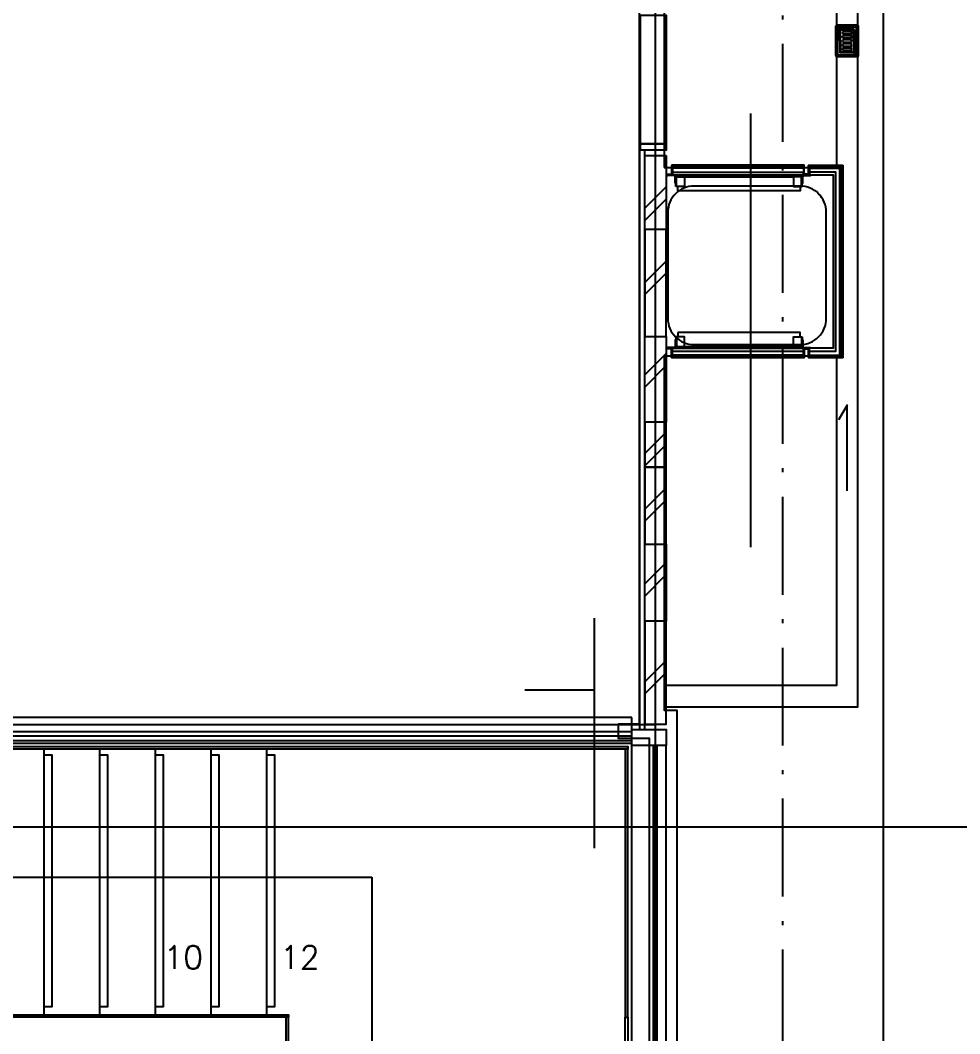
# Model space of a CAD drawing. Extents: x -120222 to -41942, y -19134 to 30932.
# Drawn here: x -72450 to -68061, y 9329 to 14061 of the extents above; entities that cross this region are included whole.
import ezdxf
from ezdxf.enums import TextEntityAlignment as Align

# ---------------------------------------------------------------- set-up
doc = ezdxf.new("R2010")
doc.units = 0
doc.header["$LTSCALE"] = 150
doc.header["$MEASUREMENT"] = 0
doc.linetypes.add('ISO-10______', pattern=[4.699, 3.048, -0.762, 0.127, -0.762])
doc.layers.get('0').update_dxf_attribs({"linetype": 'CONTINUOUS'})
for name, color, linetype in [('____-567', 7, 'CONTINUOUS'), ('____B', 7, 'CONTINUOUS'), ('___B', 7, 'CONTINUOUS')]:
    doc.layers.add(name, color=color, linetype=linetype)
doc.styles.get("Standard").update_dxf_attribs({"font": 'txt', "bigfont": 'BIGFONT.SHX'})

# ---------------------------------------------------------------- blocks, each defined once
blk = doc.blocks.new('____-72')
at = {"color": 1, "linetype": 'Continuous'}
for p, q in [((-75862.6, 8791), (-75822.6, 8791)), ((-75862.6, 8790), (-75862.6, 8791)), ((-75830.1, 8788), (-75860.6, 8788)), ((-75825.6, 8753), (-75825.6, 8783.5)), ((-75822.6, 8791), (-75822.6, 8751)), ((-75822.6, 8751), (-75823.6, 8751))]:
    blk.add_line(p, q, dxfattribs=at)
for centre, radius, start, end in [((-75860.6, 8790), 2, 180, 270), ((-75830.1, 8783.5), 4.5, 0, 90), ((-75823.6, 8753), 2, 180, 270)]:
    blk.add_arc(centre, radius, start, end, dxfattribs=at)
blk = doc.blocks.new('____-73')
at = {"color": 1, "linetype": 'Continuous'}
for p, q in [((-75232.6, 8791), (-75232.6, 8751)), ((-75192.6, 8791), (-75232.6, 8791)), ((-75229.6, 8753), (-75229.6, 8783.5)), ((-75225.1, 8788), (-75194.6, 8788)), ((-75192.6, 8790), (-75192.6, 8791)), ((-75232.6, 8751), (-75231.6, 8751))]:
    blk.add_line(p, q, dxfattribs=at)
for centre, radius, start, end in [((-75225.1, 8783.5), 4.5, 90, 180), ((-75194.6, 8790), 2, 270, 0), ((-75231.6, 8753), 2, 270, 0)]:
    blk.add_arc(centre, radius, start, end, dxfattribs=at)
blk = doc.blocks.new('____-74')
at = {"color": 1, "linetype": 'Continuous'}
for p, q in [((-75825.6, 8019), (-75825.6, 7988.5)), ((-75822.6, 8021), (-75823.6, 8021)), ((-75822.6, 7981), (-75822.6, 8021)), ((-75862.6, 7982), (-75862.6, 7981)), ((-75862.6, 7981), (-75822.6, 7981)), ((-75830.1, 7984), (-75860.6, 7984))]:
    blk.add_line(p, q, dxfattribs=at)
for centre, radius, start, end in [((-75823.6, 8019), 2, 90, 180), ((-75860.6, 7982), 2, 90, 180), ((-75830.1, 7988.5), 4.5, 270, 0)]:
    blk.add_arc(centre, radius, start, end, dxfattribs=at)
blk = doc.blocks.new('____-75')
at = {"color": 1, "linetype": 'Continuous'}
for p, q in [((-75232.6, 7981), (-75232.6, 8021)), ((-75232.6, 8021), (-75231.6, 8021)), ((-75229.6, 8019), (-75229.6, 7988.5)), ((-75192.6, 7981), (-75232.6, 7981)), ((-75225.1, 7984), (-75194.6, 7984)), ((-75192.6, 7982), (-75192.6, 7981))]:
    blk.add_line(p, q, dxfattribs=at)
for centre, radius, start, end in [((-75231.6, 8019), 2, 0, 90), ((-75225.1, 7988.5), 4.5, 180, 270), ((-75194.6, 7982), 2, 0, 90)]:
    blk.add_arc(centre, radius, start, end, dxfattribs=at)
blk = doc.blocks.new('____-76')
at = {"color": 1, "linetype": 'Continuous'}
for p, q in [((-75840.6, 8804), (-75224.6, 8804)), ((-75842.6, 8791), (-75222.6, 8791)), ((-75819.6, 8737), (-75819.6, 8782)), ((-75782.6, 8782), (-75272.6, 8782)), ((-75235.6, 8737), (-75235.6, 8782)), ((-75812.6, 8717), (-75812.6, 8737)), ((-75812.6, 8055), (-75812.6, 8035)), ((-75819.6, 8035), (-75819.6, 7990)), ((-75235.6, 8035), (-75235.6, 7990)), ((-75842.6, 7981), (-75222.6, 7981)), ((-75840.6, 7968), (-75224.6, 7968)), ((-75782.6, 7990), (-75272.6, 7990))]:
    blk.add_line(p, q, dxfattribs=at)
at = {"color": 1, "linetype": 'Continuous', "flags": 128}
for points in [[(-75864.6, 8791), (-75842.6, 8791), (-75842.6, 8791, 0.414214), (-75840.6, 8793), (-75840.6, 8834), (-75224.6, 8834), (-75224.6, 8793), (-75224.6, 8793, 0.414214), (-75222.6, 8791), (-75202.6, 8791), (-75202.6, 8793), (-75222.6, 8793), (-75222.6, 8834), (-75222.6, 8834, 0.414214), (-75224.6, 8836), (-75840.6, 8836), (-75840.6, 8836, 0.414214), (-75842.6, 8834), (-75842.6, 8793), (-75864.6, 8793)], [(-75840.6, 8795), (-75840.6, 8831.7), (-75840.6, 8831.7, -0.414214), (-75838.3, 8834), (-75810.6, 8834), (-75810.6, 8831.7), (-75838.3, 8831.7), (-75838.3, 8795)], [(-75224.6, 8795), (-75224.6, 8831.7), (-75224.6, 8831.7, 0.414214), (-75226.9, 8834), (-75254.6, 8834), (-75254.6, 8831.7), (-75226.9, 8831.7), (-75226.9, 8795)], [(-75219.6, 7979), (-75202.6, 7979), (-75202.6, 7979, -0.414214), (-75200.6, 7977), (-75200.6, 7938), (-75044.6, 7938), (-75044.6, 8834), (-75200.6, 8834), (-75200.6, 8795), (-75200.6, 8795, -0.414214), (-75202.6, 8793), (-75219.6, 8793), (-75219.6, 8795), (-75202.6, 8795), (-75202.6, 8834), (-75202.6, 8834, -0.414214), (-75200.6, 8836), (-75044.6, 8836), (-75044.6, 8836, -0.414214), (-75042.6, 8834), (-75042.6, 7938), (-75042.6, 7938, -0.414214), (-75044.6, 7936), (-75200.6, 7936), (-75200.6, 7936, -0.414214), (-75202.6, 7938), (-75202.6, 7977), (-75219.6, 7977)], [(-75200.6, 8795), (-75200.6, 8831.7), (-75200.6, 8831.7, -0.414214), (-75198.3, 8834), (-75170.6, 8834), (-75170.6, 8831.7), (-75198.3, 8831.7), (-75198.3, 8795)], [(-75074.6, 8834), (-75046.9, 8834), (-75046.9, 8834, -0.414214), (-75044.6, 8831.7), (-75044.6, 8794), (-75046.9, 8794), (-75046.9, 8831.7), (-75074.6, 8831.7)], [(-75864.6, 7981), (-75842.6, 7981), (-75842.6, 7981, -0.414214), (-75840.6, 7979), (-75840.6, 7938), (-75224.6, 7938), (-75224.6, 7979), (-75224.6, 7979, -0.414214), (-75222.6, 7981), (-75202.6, 7981), (-75202.6, 7979), (-75222.6, 7979), (-75222.6, 7938), (-75222.6, 7938, -0.414214), (-75224.6, 7936), (-75840.6, 7936), (-75840.6, 7936, -0.414214), (-75842.6, 7938), (-75842.6, 7979), (-75864.6, 7979)], [(-75840.6, 7977), (-75840.6, 7940.3), (-75840.6, 7940.3, 0.414214), (-75838.3, 7938), (-75810.6, 7938), (-75810.6, 7940.3), (-75838.3, 7940.3), (-75838.3, 7977)], [(-75224.6, 7977), (-75224.6, 7940.3), (-75224.6, 7940.3, -0.414214), (-75226.9, 7938), (-75254.6, 7938), (-75254.6, 7940.3), (-75226.9, 7940.3), (-75226.9, 7977)], [(-75200.6, 7977), (-75200.6, 7940.3), (-75200.6, 7940.3, 0.414214), (-75198.3, 7938), (-75170.6, 7938), (-75170.6, 7940.3), (-75198.3, 7940.3), (-75198.3, 7977)], [(-75074.6, 7938), (-75046.9, 7938), (-75046.9, 7938, 0.414214), (-75044.6, 7940.3), (-75044.6, 7978), (-75046.9, 7978), (-75046.9, 7940.3), (-75074.6, 7940.3)]]:
    blk.add_lwpolyline(points, format="xyb", close=True, dxfattribs=at)
for points in [[(-75231.9, 8831.7), (-75231.9, 8822.7), (-75833.3, 8822.7), (-75833.3, 8831.7)], [(-75193.3, 8831.7), (-75193.3, 8822.7), (-75051.9, 8822.7), (-75051.9, 8831.7)], [(-75046.9, 7954.3), (-75055.9, 7954.3), (-75055.9, 8817.7), (-75046.9, 8817.7)], [(-75822.6, 8737), (-75822.6, 8782), (-75782.6, 8782), (-75782.6, 8737)], [(-75232.6, 8737), (-75232.6, 8782), (-75272.6, 8782), (-75272.6, 8737)], [(-75822.6, 8035), (-75822.6, 7990), (-75782.6, 7990), (-75782.6, 8035)], [(-75232.6, 8035), (-75232.6, 7990), (-75272.6, 7990), (-75272.6, 8035)], [(-75231.9, 7940.3), (-75231.9, 7949.3), (-75833.3, 7949.3), (-75833.3, 7940.3)], [(-75193.3, 7940.3), (-75193.3, 7949.3), (-75051.9, 7949.3), (-75051.9, 7940.3)]]:
    blk.add_lwpolyline(points, close=True, dxfattribs=at)
for points in [[(-75200.6, 7968), (-75074.6, 7968), (-75074.6, 8804), (-75200.6, 8804)], [(-75202.6, 8791), (-75087.6, 8791), (-75087.6, 7981), (-75202.6, 7981)], [(-75242.6, 8737), (-75242.6, 8717), (-75812.6, 8717)], [(-75242.6, 8035), (-75242.6, 8055), (-75812.6, 8055)]]:
    blk.add_lwpolyline(points, dxfattribs=at)
at = {"color": 1}
for name in ['____-72', '____-73', '____-74', '____-75']:
    blk.add_blockref(name, (0, 0), dxfattribs=at)
blk = doc.blocks.new('____-118')
at = {"color": 2, "linetype": 'Continuous'}
for p, q in [((-75075.6, 9347.5), (-75075.6, 9484.5)), ((-75072.9, 9481), (-75072.9, 9351)), ((-75072.1, 9481), (-75072.1, 9351)), ((-74974.6, 9489.5), (-75070.6, 9489.5)), ((-75068.1, 9481), (-75068.1, 9351)), ((-75067.6, 9466), (-75067.6, 9481)), ((-74978.1, 9486), (-75067.1, 9486)), ((-74978.1, 9482), (-75067.1, 9482)), ((-75067.1, 9477.5), (-75067.1, 9354.5)), ((-75067.1, 9465.5), (-75067.1, 9422.3)), ((-74978.1, 9486.9), (-75067, 9486.9)), ((-75067, 9481.6), (-75052.1, 9481.6)), ((-75066.5, 9474), (-75053.7, 9474)), ((-74981.1, 9480.5), (-75064.1, 9480.5)), ((-75058.8, 9469), (-75064, 9478)), ((-75057.1, 9470), (-75062.3, 9479)), ((-75060.6, 9479.9), (-75060.6, 9467.5)), ((-75057.1, 9416), (-75057.1, 9465.2)), ((-75053.1, 9480.6), (-75053.1, 9480.5)), ((-74991.1, 9470.5), (-75052.1, 9470.5)), ((-74993, 9481.1), (-75051.6, 9481.1)), ((-74995.1, 9466.5), (-75049.6, 9466.5)), ((-75033.1, 9470.5), (-75032.7, 9468.8)), ((-75031.3, 9467.5), (-75023.8, 9467.5)), ((-75022.1, 9470.5), (-75022.4, 9468.8)), ((-75011.1, 9470.5), (-75010.7, 9468.8)), ((-75001.8, 9467.5), (-75009.3, 9467.5)), ((-75000.1, 9470.5), (-75000.4, 9468.8)), ((-74992.5, 9481.6), (-74978.1, 9481.6)), ((-74992.2, 9480.8), (-74992, 9480.5)), ((-74991.8, 9481.3), (-74991, 9480.5)), ((-74988.1, 9416), (-74988.1, 9467.5)), ((-74978.1, 9354.5), (-74978.1, 9477.5)), ((-74978.1, 9467.6), (-74977.8, 9467.3)), ((-74978, 9466.1), (-74978, 9422.3)), ((-74977.5, 9466.6), (-74977.5, 9481)), ((-74977.1, 9481), (-74977.1, 9351)), ((-74973.1, 9481), (-74973.1, 9351)), ((-74972.2, 9481), (-74972.2, 9351)), ((-74969.6, 9347.5), (-74969.6, 9484.5)), ((-75057.1, 9459.5), (-75055.3, 9459.2)), ((-75057.1, 9448.5), (-75055.3, 9448.8)), ((-75057.1, 9440.5), (-75055.3, 9440.2)), ((-75057.1, 9429.5), (-75055.3, 9429.8)), ((-75057.1, 9421.5), (-75055.3, 9421.2)), ((-75054.1, 9450.3), (-75054.1, 9457.7)), ((-75054.1, 9438.7), (-75054.1, 9431.3)), ((-75054.1, 9419.7), (-75054.1, 9416)), ((-75053.1, 9416), (-75053.1, 9462.9)), ((-75043.6, 9457), (-75043.6, 9451)), ((-75043.6, 9438), (-75043.6, 9432)), ((-75043.6, 9419), (-75043.6, 9416)), ((-75003.6, 9459), (-75041.6, 9459)), ((-75041.6, 9449), (-75003.6, 9449)), ((-75003.6, 9440), (-75041.6, 9440)), ((-75041.6, 9430), (-75003.6, 9430)), ((-75003.6, 9421), (-75041.6, 9421)), ((-75001.6, 9451), (-75001.6, 9457)), ((-75001.6, 9432), (-75001.6, 9438)), ((-75001.6, 9416), (-75001.6, 9419)), ((-74992.1, 9416), (-74992.1, 9463.5)), ((-74991.1, 9450.3), (-74991.1, 9457.7)), ((-74991.1, 9431.3), (-74991.1, 9438.7)), ((-74991.1, 9416), (-74991.1, 9419.7)), ((-74988.1, 9459.5), (-74989.8, 9459.2)), ((-74988.1, 9448.5), (-74989.8, 9448.8)), ((-74988.1, 9440.5), (-74989.8, 9440.2)), ((-74988.1, 9429.5), (-74989.8, 9429.8)), ((-74988.1, 9421.5), (-74989.8, 9421.2)), ((-75067.1, 9366), (-75067.1, 9409.7)), ((-75057.1, 9416), (-75057.1, 9364.5)), ((-75057.1, 9410.5), (-75055.3, 9410.8)), ((-75057.1, 9402.5), (-75055.3, 9402.2)), ((-75057.1, 9391.5), (-75055.3, 9391.8)), ((-75057.1, 9383.5), (-75055.3, 9383.2)), ((-75057.1, 9372.5), (-75055.3, 9372.8)), ((-75054.1, 9416), (-75054.1, 9412.3)), ((-75054.1, 9400.7), (-75054.1, 9393.3)), ((-75054.1, 9381.7), (-75054.1, 9374.3)), ((-75053.1, 9416), (-75053.1, 9368.5)), ((-75043.6, 9416), (-75043.6, 9413)), ((-75043.6, 9400), (-75043.6, 9394)), ((-75043.6, 9381), (-75043.6, 9375)), ((-75041.6, 9411), (-75003.6, 9411)), ((-75003.6, 9402), (-75041.6, 9402)), ((-75041.6, 9392), (-75003.6, 9392)), ((-75003.6, 9383), (-75041.6, 9383)), ((-75041.6, 9373), (-75003.6, 9373)), ((-75001.6, 9413), (-75001.6, 9416)), ((-75001.6, 9394), (-75001.6, 9400)), ((-75001.6, 9375), (-75001.6, 9381)), ((-74992.1, 9416), (-74992.1, 9369.1)), ((-74991.1, 9412.3), (-74991.1, 9416)), ((-74991.1, 9393.3), (-74991.1, 9400.7)), ((-74991.1, 9381.7), (-74991.1, 9374.3)), ((-74988.1, 9410.5), (-74989.8, 9410.8)), ((-74988.1, 9402.5), (-74989.8, 9402.2)), ((-74988.1, 9391.5), (-74989.8, 9391.8)), ((-74988.1, 9383.5), (-74989.8, 9383.2)), ((-74988.1, 9372.5), (-74989.8, 9372.8)), ((-74988.1, 9416), (-74988.1, 9366.8)), ((-74978, 9366.5), (-74978, 9409.7)), ((-74974.6, 9342.5), (-75070.6, 9342.5)), ((-75067.6, 9365.4), (-75067.6, 9351.1)), ((-75067.1, 9364.5), (-75067.3, 9364.7)), ((-74978.1, 9350), (-75067.1, 9350)), ((-74978.1, 9346), (-75067.1, 9346)), ((-75052.6, 9350.5), (-75067, 9350.5)), ((-74978.1, 9345.1), (-75067, 9345.1)), ((-75064.1, 9351.5), (-74981.1, 9351.5)), ((-74993, 9361.5), (-75054.1, 9361.5)), ((-75053.4, 9350.7), (-75054.1, 9351.5)), ((-75052.9, 9351.2), (-75053.2, 9351.5)), ((-74993.5, 9350.9), (-75052.2, 9350.9)), ((-75050.1, 9365.5), (-74995.5, 9365.5)), ((-75045.1, 9361.5), (-75044.7, 9363.3)), ((-75043.3, 9364.5), (-75035.8, 9364.5)), ((-75034.1, 9361.5), (-75034.4, 9363.3)), ((-75023.1, 9361.5), (-75022.7, 9363.3)), ((-75013.8, 9364.5), (-75021.3, 9364.5)), ((-75012.1, 9361.5), (-75012.4, 9363.3)), ((-74978.1, 9350.5), (-74993.1, 9350.5)), ((-74992.1, 9351.5), (-74992.1, 9351.5)), ((-74978.7, 9358), (-74991.3, 9358)), ((-74982.8, 9353.1), (-74988, 9362)), ((-74981.1, 9354.1), (-74986.3, 9363)), ((-74984.6, 9352), (-74984.6, 9364.7)), ((-74977.5, 9366), (-74977.5, 9351.1))]:
    blk.add_line(p, q, dxfattribs=at)
at = {"color": 1, "linetype": 'Continuous', "flags": 128}
for points in [[(-75877.6, 6306), (-74972.6, 6306), (-74972.6, 20986)], [(-75072.6, 19946), (-75072.6, 19266), (-75072.6, 18766), (-75072.6, 9666), (-75072.6, 9166), (-75072.6, 8826)], [(-75072.6, 7946), (-75072.6, 6406), (-75877.6, 6406)], [(-75022.6, 7315.9), (-75022.6, 7715.9), (-75062.6, 7646.6)]]:
    blk.add_lwpolyline(points, dxfattribs=at)
at = {"color": 2, "linetype": 'Continuous'}
for centre in [(-75060.6, 9474), (-74984.6, 9358)]:
    blk.add_circle(centre, 5.25, dxfattribs=at)
for centre, radius, start, end in [((-75070.6, 9484.5), 5, 90, 180), ((-75067, 9481), 5.9, 90, 180), ((-75067.1, 9481), 5, 90, 180), ((-75067.1, 9481), 1, 90, 180), ((-75067, 9481), 0.6, 90, 180), ((-75066.6, 9466), 1, 115.9409, 180), ((-75064.1, 9477.5), 3, 90, 180), ((-75066.1, 9465.5), 1, 159.2148, 180.0598), ((-75060.6, 9473.5), 9, 292.8854, 340.5288), ((-75052.1, 9480.6), 1, 90, 180), ((-75060.6, 9473.5), 13, 305.2344, 327.421), ((-75051.6, 9480.1), 1, 90, 155.2518), ((-75031.3, 9469), 1.5, 190, 270), ((-75023.8, 9469), 1.5, 270, 350), ((-75009.3, 9469), 1.5, 190, 270), ((-75001.8, 9469), 1.5, 270, 350), ((-74995.1, 9463.5), 3, 0, 90), ((-74993, 9480.1), 1, 44.8823, 90), ((-74992.5, 9480.6), 1, 45, 90), ((-74991.1, 9467.5), 3, 0, 90), ((-74981.1, 9477.5), 3, 0, 90), ((-74978.1, 9481), 5.9, 0, 90), ((-74978.1, 9481), 5, 0, 90), ((-74978.1, 9481), 1, 0, 90), ((-74978.1, 9481), 0.6, 0, 90), ((-74979, 9466.1), 1, 359.9402, 20.884), ((-74978.5, 9466.6), 1, 0, 45), ((-74974.6, 9484.5), 5, 0, 90), ((-75022.6, 9416), 45, 171.7702, 171.9504), ((-75055.6, 9457.7), 1.5, 0, 80), ((-75055.6, 9450.3), 1.5, 280, 0), ((-75055.6, 9438.7), 1.5, 0, 80), ((-75055.6, 9431.3), 1.5, 280, 0), ((-75055.6, 9419.7), 1.5, 0, 80), ((-75041.6, 9457), 2, 90, 180), ((-75041.6, 9451), 2, 180, 270), ((-75041.6, 9438), 2, 90, 180), ((-75041.6, 9432), 2, 180, 270), ((-75041.6, 9419), 2, 90, 180), ((-75003.6, 9457), 2, 0, 90), ((-75003.6, 9451), 2, 270, 0), ((-75003.6, 9438), 2, 0, 90), ((-75003.6, 9432), 2, 270, 0), ((-75003.6, 9419), 2, 0, 90), ((-74989.6, 9457.7), 1.5, 100, 180), ((-74989.6, 9450.3), 1.5, 180, 260), ((-74989.6, 9438.7), 1.5, 100, 180), ((-74989.6, 9431.3), 1.5, 180, 260), ((-74989.6, 9419.7), 1.5, 100, 180), ((-75022.6, 9416), 45, 8.0496, 8.2298), ((-75022.6, 9416), 45, 188.0496, 188.2298), ((-75055.6, 9412.3), 1.5, 280, 0), ((-75055.6, 9400.7), 1.5, 0, 80), ((-75055.6, 9393.3), 1.5, 280, 0), ((-75055.6, 9381.7), 1.5, 0, 80), ((-75055.6, 9374.3), 1.5, 280, 0), ((-75041.6, 9413), 2, 180, 270), ((-75041.6, 9400), 2, 90, 180), ((-75041.6, 9394), 2, 180, 270), ((-75041.6, 9381), 2, 90, 180), ((-75041.6, 9375), 2, 180, 270), ((-75003.6, 9413), 2, 270, 0), ((-75003.6, 9400), 2, 0, 90), ((-75003.6, 9394), 2, 270, 0), ((-75003.6, 9381), 2, 0, 90), ((-75003.6, 9375), 2, 270, 0), ((-74989.6, 9412.3), 1.5, 180, 260), ((-74989.6, 9400.7), 1.5, 100, 180), ((-74989.6, 9393.3), 1.5, 180, 260), ((-74989.6, 9381.7), 1.5, 100, 180), ((-74989.6, 9374.3), 1.5, 180, 260), ((-75022.6, 9416), 45, 351.7702, 351.9504), ((-75070.6, 9347.5), 5, 180, 270), ((-75067, 9351), 5.9, 180, 270), ((-75067.1, 9351), 5, 180, 270), ((-75067.1, 9351), 1, 180, 270), ((-75066.6, 9365.4), 1, 180, 225), ((-75067, 9351.1), 0.6, 180, 270), ((-75066.1, 9366), 1, 179.9402, 200.884), ((-75064.1, 9354.5), 3, 180, 270), ((-75054.1, 9364.5), 3, 180, 270), ((-75052.6, 9351.5), 1, 225, 270), ((-75050.1, 9368.5), 3, 180, 270), ((-75052.2, 9351.9), 1, 224.8823, 270), ((-75043.3, 9363), 1.5, 90, 170), ((-75035.8, 9363), 1.5, 10, 90), ((-75021.3, 9363), 1.5, 90, 170), ((-75013.8, 9363), 1.5, 10, 90), ((-74984.6, 9358.5), 13, 125.2344, 147.421), ((-74993.5, 9351.9), 1, 270, 335.2518), ((-74993.1, 9351.5), 1, 270, 0), ((-74984.6, 9358.5), 9, 112.8854, 160.5288), ((-74981.1, 9354.5), 3, 270, 0), ((-74979, 9366.5), 1, 339.2148, 0.0598), ((-74978.5, 9366), 1, 295.9409, 0), ((-74978.1, 9351.1), 0.6, 270, 0), ((-74978.1, 9351), 5, 270, 0), ((-74978.1, 9351), 5.9, 270, 0), ((-74978.1, 9351), 1, 270, 0), ((-74974.6, 9347.5), 5, 270, 0)]:
    blk.add_arc(centre, radius, start, end, dxfattribs=at)
blk = doc.blocks.new('____-128')
at = {"color": 1, "linetype": 'Continuous'}
blk.add_line((-75472.6, 7052.6), (-75472.6, 9077), dxfattribs=at)
blk = doc.blocks.new('____-130')
at = {"color": 1, "linetype": 'Continuous'}
for p, q in [((-75867.6, 8734.6), (-75967.6, 8634.6)), ((-75867.6, 8678), (-75967.6, 8578))]:
    blk.add_line(p, q, dxfattribs=at)
blk = doc.blocks.new('____-131')
at = {"color": 1, "linetype": 'Continuous'}
for p, q in [((-75867.6, 8388), (-75967.6, 8288)), ((-75867.6, 8331.5), (-75967.6, 8231.5))]:
    blk.add_line(p, q, dxfattribs=at)
blk = doc.blocks.new('____-132')
at = {"color": 1, "linetype": 'Continuous'}
for p, q in [((-75867.6, 7956.6), (-75967.6, 7856.6)), ((-75867.6, 7900.1), (-75967.6, 7800.1))]:
    blk.add_line(p, q, dxfattribs=at)
blk = doc.blocks.new('____-133')
at = {"color": 1, "linetype": 'Continuous'}
for p, q in [((-75867.6, 6523.4), (-75967.6, 6423.4)), ((-75867.6, 6466.8), (-75967.6, 6366.8))]:
    blk.add_line(p, q, dxfattribs=at)
blk = doc.blocks.new('____-134')
at = {"color": 1, "linetype": 'Continuous'}
for p, q in [((-75867.6, 7589.1), (-75967.6, 7489.1)), ((-75867.6, 7532.5), (-75967.6, 7432.5))]:
    blk.add_line(p, q, dxfattribs=at)
blk = doc.blocks.new('____-135')
at = {"color": 1, "linetype": 'Continuous'}
for p, q in [((-75867.6, 6980.7), (-75967.6, 6880.7)), ((-75867.6, 6924.1), (-75967.6, 6824.1))]:
    blk.add_line(p, q, dxfattribs=at)
blk = doc.blocks.new('____-136')
at = {"color": 1, "linetype": 'Continuous'}
for p, q in [((-75867.6, 7330), (-75967.6, 7230)), ((-75867.6, 7273.4), (-75967.6, 7173.4))]:
    blk.add_line(p, q, dxfattribs=at)
blk = doc.blocks.new('____-143')
at = {"color": 1, "linetype": 'Continuous'}
for p, q in [((-75992.6, 6226), (-75992.6, 9906)), ((-76027.6, 6257.5), (-80734.6, 6257.5)), ((-76027.6, 6190.5), (-76027.6, 6257.5)), ((-75992.6, 6226), (-76092.6, 6226)), ((-76027.6, 6190.5), (-80843.6, 6190.5)), ((-76027.6, 6169.5), (-80843.6, 6169.5)), ((-76027.6, 6148.5), (-80843.6, 6148.5)), ((-76027.6, 6136), (-80838.6, 6136))]:
    blk.add_line(p, q, dxfattribs=at)
at = {"color": 1, "linetype": 'Continuous', "flags": 128}
for points in [[(-75987.6, 9536), (-75867.6, 9536), (-75867.6, 8936), (-75987.6, 8936)], [(-75992.6, 8906), (-75992.6, 6201), (-75967.6, 6201), (-75967.6, 8081), (-75967.6, 8081), (-75967.6, 8906)], [(-75987.6, 8936), (-75867.6, 8936), (-75867.6, 8906), (-75987.6, 8906)], [(-75867.6, 8881), (-75867.6, 8536), (-75967.6, 8536), (-75967.6, 8881)], [(-75867.6, 8036), (-75867.6, 8536), (-75967.6, 8536), (-75967.6, 8036)], [(-75867.6, 8036), (-75867.6, 7636), (-75967.6, 7636), (-75967.6, 8036)], [(-75967.6, 7426), (-75867.6, 7426), (-75867.6, 7636), (-75967.6, 7636)], [(-75867.6, 7066), (-75867.6, 7426), (-75967.6, 7426), (-75967.6, 7066)], [(-75867.6, 7066), (-75867.6, 6706), (-75967.6, 6706), (-75967.6, 7066)], [(-75967.6, 6226), (-75867.6, 6226), (-75867.6, 6706), (-75967.6, 6706)], [(-76027.6, 6126), (-76027.6, 6201), (-75867.6, 6201), (-75867.6, 6126)]]:
    blk.add_lwpolyline(points, close=True, dxfattribs=at)
at = {"color": 2, "linetype": 'Continuous'}
blk.add_polyline3d([(-82654.1, 6376.5, 0), (-80768.1, 6376.5, 0), (-80768.1, 6224, 0), (-75917.6, 6224, 0), (-75917.6, 7066, 0)], dxfattribs=at)
at = {"color": 1}
for name in ['____-130', '____-131', '____-132', '____-134', '____-136', '____-135', '____-133']:
    blk.add_blockref(name, (0, 0), dxfattribs=at)
blk = doc.blocks.new('____-144')
at = {"color": 1, "linetype": 'Continuous'}
for p, q in [((-75877.6, 8826), (-75052.6, 8826)), ((-75052.6, 8826), (-75052.6, 7946)), ((-75877.6, 7946), (-75052.6, 7946))]:
    blk.add_line(p, q, dxfattribs=at)
at = {"color": 1, "linetype": 'Continuous', "flags": 128}
for points in [[(-75052.6, 19946), (-75792.6, 19946), (-75792.6, 9841), (-75877.6, 9841), (-75877.6, 8826)], [(-75877.6, 7946), (-75877.6, 6291), (-75817.6, 6291), (-75817.6, 3281), (-75877.6, 3281), (-75877.6, 426)]]:
    blk.add_lwpolyline(points, dxfattribs=at)
blk = doc.blocks.new('____-145')
at = {"color": 1, "linetype": 'Continuous'}
for p, q in [((-80592.6, 5511), (-77242.6, 5511)), ((-77242.6, 5511), (-77242.6, 4061)), ((-80852.6, 4061), (-80698, 4119.3)), ((-79319.8, 4061), (-79165.2, 4119.3)), ((-77242.6, 4061), (-80852.6, 4061)), ((-80852.6, 4061), (-80698, 4002.7)), ((-79319.8, 4061), (-79165.2, 4002.7))]:
    blk.add_line(p, q, dxfattribs=at)
at = {"color": 1, "linetype": 'Continuous', "flags": 128}
blk.add_lwpolyline([(-79552.4, 3296.3), (-79341.4, 3989.2), (-79232, 3995.4), (-79407.6, 4126.7), (-79298.1, 4132.8), (-79100.8, 4777.3)], dxfattribs=at)
at = {"color": 1, "linetype": 'Continuous'}
blk.add_circle((-80592.6, 5511), 28, dxfattribs=at)
at = {"color": 1}
for s, height, p in [('UP', 107.72, (-80719.1, 5505.7)), ('1', 107.7, (-80463.2, 5083.1)), ('5', 107.7, (-79423.2, 5083.1)), ('10', 107.72, (-78123.2, 5083.1)), ('12', 107.72, (-77578.9, 5083.1)), ('24', 107.72, (-80990.3, 4548.9)), ('15', 107.72, (-78664.1, 4548.9)), ('13', 107.72, (-78139.7, 4548.9))]:
    blk.add_text(s, height=height, dxfattribs=at).set_placement(p, align=Align.CENTER)
blk = doc.blocks.new('____-146')
at = {"color": 1, "linetype": 'Continuous'}
for p, q in [((-78772.6, 4869), (-78772.6, 6109)), ((-78512.6, 4869), (-78512.6, 6109)), ((-78252.6, 4869), (-78252.6, 6109)), ((-77992.6, 4869), (-77992.6, 6109)), ((-77732.6, 4869), (-77732.6, 6109))]:
    blk.add_line(p, q, dxfattribs=at)
at = {"color": 1, "linetype": 'Continuous', "flags": 128}
for points in [[(-80846.9, 6121), (-76047.6, 6121), (-76047.6, 6109), (-80846.9, 6109)], [(-76059.6, 4857), (-76047.6, 4857), (-76047.6, 6109), (-76059.6, 6109)], [(-80952.6, 4869), (-77632.6, 4869), (-77632.6, 4857), (-80952.6, 4857)], [(-77644.6, 4715), (-77632.6, 4715), (-77632.6, 4857), (-77644.6, 4857)], [(-76059.6, 4857), (-76047.6, 4857), (-76047.6, 3463), (-76059.6, 3463)]]:
    blk.add_lwpolyline(points, close=True, dxfattribs=at)
for points in [[(-78772.6, 6082), (-78737.6, 6082), (-78737.6, 4906), (-78772.6, 4906)], [(-78512.6, 6082), (-78477.6, 6082), (-78477.6, 4906), (-78512.6, 4906)], [(-78252.6, 6082), (-78217.6, 6082), (-78217.6, 4906), (-78252.6, 4906)], [(-77992.6, 6082), (-77957.6, 6082), (-77957.6, 4906), (-77992.6, 4906)], [(-77732.6, 6082), (-77697.6, 6082), (-77697.6, 4906), (-77732.6, 4906)]]:
    blk.add_lwpolyline(points, dxfattribs=at)
at = {"color": 1}
blk.add_blockref('____-145', (0, 0), dxfattribs=at)
blk = doc.blocks.new('____-165')
at = {"color": 1, "linetype": 'Continuous'}
for p, q in [((-76027.6, 3446), (-76027.6, 6126)), ((-76027.6, 3446), (-76027.6, 6126)), ((-75928, 6126), (-75928, 3446)), ((-75911.2, 6126), (-75911.2, 3446)), ((-75867.6, 3446), (-75867.6, 6126)), ((-75867.6, 3446), (-75867.6, 6126))]:
    blk.add_line(p, q, dxfattribs=at)
at = {"color": 1, "linetype": 'Continuous', "flags": 128}
blk.add_lwpolyline([(-76092.6, 6226), (-76092.6, 6161), (-75947.6, 6161), (-75947.6, 3411)], dxfattribs=at)
blk = doc.blocks.new('____-166')
at = {"color": 1, "linetype": 'Continuous'}
for p, q in [((-75917.6, -1166.2), (-75917.6, 20986)), ((-75072.6, 8826), (-75052.6, 8826)), ((-76202.6, 5646.5), (-76202.6, 6720.6)), ((-76528, 6386), (-76202.6, 6386))]:
    blk.add_line(p, q, dxfattribs=at)
at = {"color": 1, "linetype": 'Continuous', "flags": 128}
blk.add_lwpolyline([(-75242, 8738.5), (-75738, 8738.5), (-75738, 8738.5, 0.414214), (-75860, 8616.5), (-75860, 8120.5), (-75860, 8120.5, 0.414214), (-75738, 7998.5), (-75242, 7998.5), (-75242, 7998.5, 0.414214), (-75120, 8120.5), (-75120, 8616.5), (-75120, 8616.5, 0.414214), (-75242, 8738.5)], format="xyb", close=True, dxfattribs=at)
at = {"color": 1}
for name in ['____-118', '____-76', '____-144', '____-143', '____-128', '____-165', '____-146']:
    blk.add_blockref(name, (0, 0), dxfattribs=at)
blk = doc.blocks.new('____-167')
at = {"color": 1, "linetype": 'Continuous'}
blk.add_line((-74852.6, -439), (-74852.6, 20986), dxfattribs=at)
at = {"color": 1}
blk.add_blockref('____-166', (0, 0), dxfattribs=at)

msp = doc.modelspace()

# ---------------------------------------------------------------- linework, layer by layer
at = {"layer": '____B', "color": 6, "linetype": 'ISO-10______'}
msp.add_line((-68887.45335, -18224.63716), (-68887.45335, 28821.32985), dxfattribs=at)
at = {"layer": '___B', "color": 5}
msp.add_line((-109073.35209, 10294.71684), (-41992.1314, 10294.71684), dxfattribs=at)

# ---------------------------------------------------------------- block references
at = {"layer": '____-567', "color": 0}
msp.add_blockref('____-167', (6435.10495, 4548.69799), dxfattribs=at)

doc.saveas('drawing.dxf')
